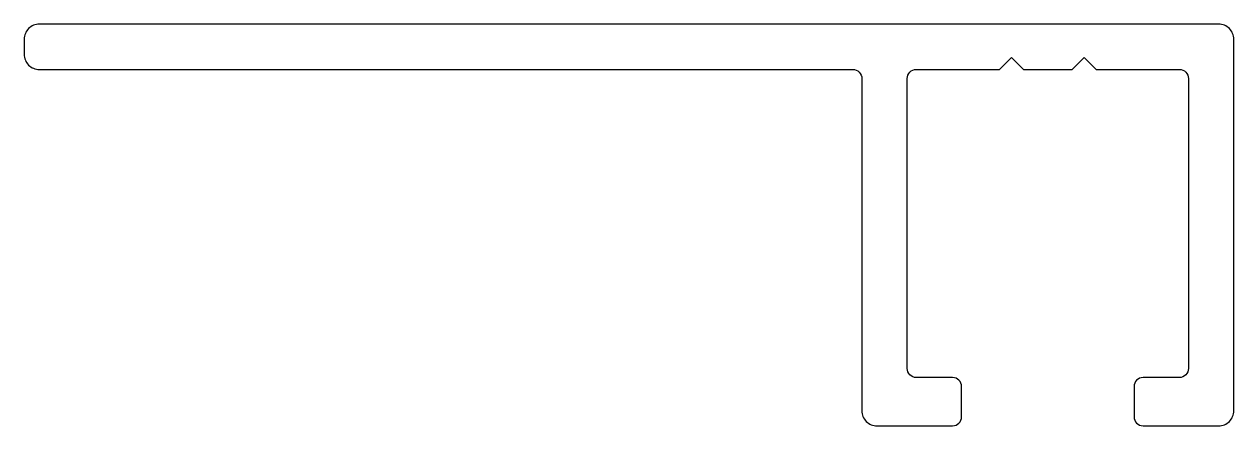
# Model space of a CAD drawing. Extents: x 154.8 to 194.8, y 231.9 to 245.2.
import ezdxf

# ---------------------------------------------------------------- set-up
doc = ezdxf.new("R2010")
doc.units = 0
doc.layers.get('0').update_dxf_attribs({"linetype": 'CONTINUOUS'})

msp = doc.modelspace()

# ---------------------------------------------------------------- linework, layer by layer
msp.add_lwpolyline([(187.411, 244.064), (187.811, 243.664), (189.411, 243.664), (189.811, 244.064), (190.211, 243.664), (192.961, 243.664, -0.414214), (193.261, 243.364), (193.261, 233.764, -0.414214), (192.961, 233.464), (191.761, 233.464, 0.414214), (191.461, 233.164), (191.461, 232.164, 0.414214), (191.761, 231.864), (194.261, 231.864, 0.414214), (194.761, 232.364), (194.761, 244.664, 0.414214), (194.261, 245.164), (155.261, 245.164, 0.414214), (154.761, 244.664), (154.761, 244.164, 0.414214), (155.261, 243.664), (182.161, 243.664, -0.414214), (182.461, 243.364), (182.461, 232.364, 0.414214), (182.961, 231.864), (185.461, 231.864, 0.414214), (185.761, 232.164), (185.761, 233.164, 0.414214), (185.461, 233.464), (184.261, 233.464, -0.414214), (183.961, 233.764), (183.961, 243.364, -0.414214), (184.261, 243.664), (187.011, 243.664)], format="xyb", close=True)

doc.saveas('drawing.dxf')
